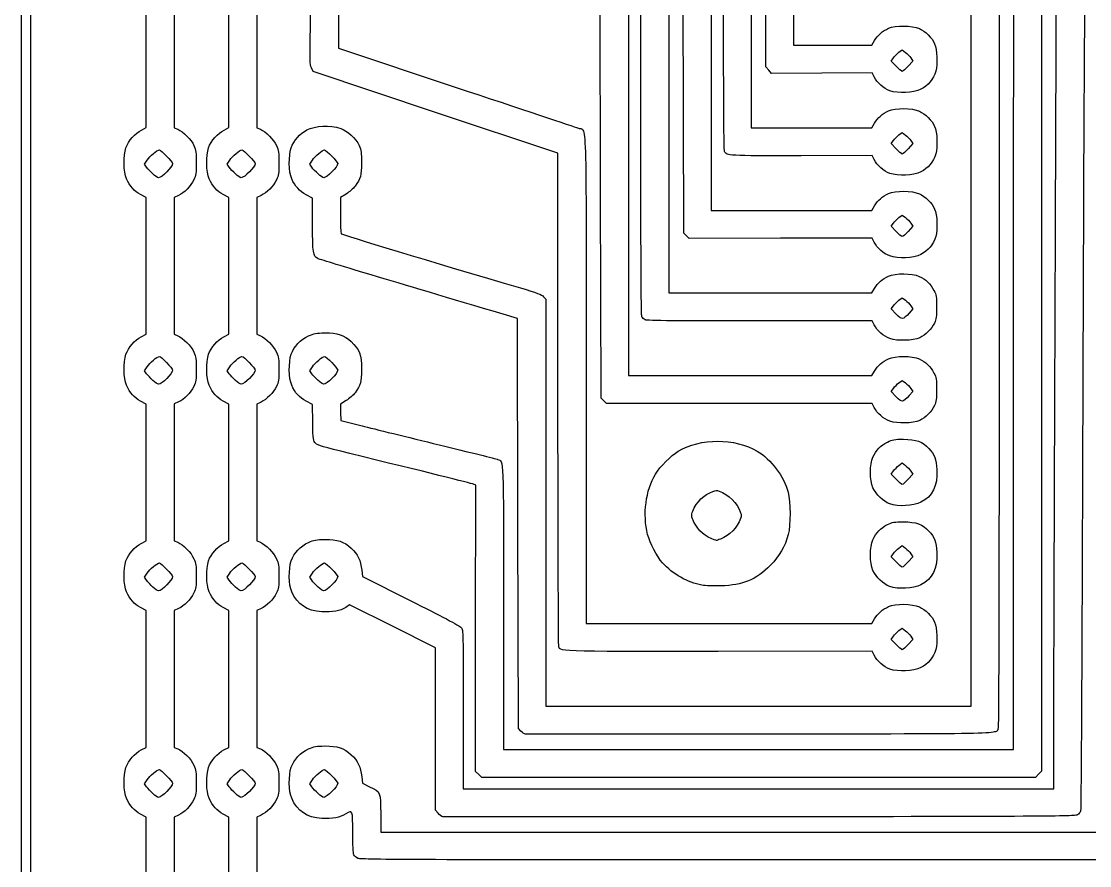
# Model space of a CAD drawing. Extents: x 0 to 100, y 0 to 150.
# Drawn here: x 0 to 32.85, y 17 to 42.96 of the extents above; entities that cross this region are included whole.
import ezdxf

# ---------------------------------------------------------------- set-up
doc = ezdxf.new("R2010")
doc.units = 0
doc.layers.add('Calque_1', color=7, linetype='CONTINUOUS')

msp = doc.modelspace()

# ---------------------------------------------------------------- linework, layer by layer
at = {"layer": 'Calque_1', "color": 7}
for p, q in [((0, 0.000007), (0, 75.041132)), ((0.28575, 75.041132), (0.28575, 0.285757)), ((23.748786, 52.913649), (23.748786, 42.227688)), ((22.89175, 41.56194), (22.890903, 52.332627)), ((22.446161, 49.728537), (22.44729, 39.687601)), ((29.209097, 35.790188), (29.207404, 49.672877)), ((19.049215, 41.512941), (19.051473, 49.083608)), ((30.06705, 48.990241), (30.06705, 35.149306)), ((31.368941, 46.450232), (31.368941, 33.176291)), ((21.209085, 45.940499), (21.209085, 37.147522)), ((20.367625, 36.450464), (20.351764, 45.327891)), ((18.669054, 44.581049), (18.669054, 38.324278)), ((31.822503, 42.603188), (31.829361, 44.582246)), ((3.841747, 41.793173), (3.841682, 43.894382)), ((4.700544, 43.894961), (4.699697, 41.791948)), ((6.38173, 41.793173), (6.381668, 43.894382)), ((7.240394, 43.89432), (7.239548, 41.791308)), ((8.886371, 42.771242), (8.905872, 43.90235)), ((17.811764, 37.69061), (17.795903, 44.010779)), ((32.709855, 43.910241), (32.690918, 42.822802)), ((9.747227, 42.637926), (9.747227, 42.137558)), ((9.747227, 42.137558), (13.342916, 40.939919)), ((19.907151, 42.099012), (19.907151, 34.607507)), ((23.748786, 42.227688), (24.952269, 42.227688)), ((24.952269, 42.227688), (26.155752, 42.227688)), ((26.155752, 42.227688), (26.23752, 42.367216)), ((26.987878, 42.007332), (27.086038, 42.082203)), ((27.086038, 42.082203), (27.185767, 42.004154)), ((3.841809, 39.691961), (3.841747, 41.793173)), ((4.699697, 41.791948), (4.69885, 39.688936)), ((6.381795, 39.691961), (6.38173, 41.793173)), ((7.239548, 41.791308), (7.238701, 39.688298)), ((26.746945, 41.739353), (26.81833, 41.835907)), ((26.90044, 41.580104), (26.746945, 41.739353)), ((27.418414, 41.739435), (27.269417, 41.580146)), ((27.351956, 41.832772), (27.418414, 41.739435)), ((8.969372, 41.417891), (8.918121, 41.529016)), ((12.731747, 40.161034), (8.969372, 41.417891)), ((22.982067, 41.460856), (22.89175, 41.56194)), ((23.072384, 41.359773), (22.982067, 41.460856)), ((26.90044, 41.580104), (26.90044, 41.580104)), ((24.615397, 41.367365), (23.072384, 41.359773)), ((26.15841, 41.374956), (24.615397, 41.367365)), ((26.221015, 41.253643), (26.15841, 41.374956)), ((26.707019, 40.825893), (26.707234, 40.825916)), ((16.494122, 38.90418), (12.731747, 40.161034)), ((26.156006, 39.687601), (26.237774, 39.827128)), ((3.69509, 39.618685), (3.841809, 39.691961)), ((4.69885, 39.688936), (4.809301, 39.642787)), ((6.235076, 39.618685), (6.381795, 39.691961)), ((7.238701, 39.688298), (7.349154, 39.642149)), ((22.44729, 39.687601), (24.301648, 39.687601)), ((24.301648, 39.687601), (26.156006, 39.687601)), ((26.987878, 39.467332), (27.086038, 39.542203)), ((27.086038, 39.542203), (27.185767, 39.464154)), ((26.746945, 39.199353), (26.81833, 39.295907)), ((26.90044, 39.040104), (26.746945, 39.199353)), ((27.418414, 39.199435), (27.269417, 39.040146)), ((27.351956, 39.292772), (27.418414, 39.199435)), ((16.500444, 31.366922), (16.494122, 38.90418)), ((26.158896, 38.833909), (23.974984, 38.82818)), ((26.221255, 38.713068), (26.158896, 38.833909)), ((26.90044, 39.040104), (26.90044, 39.040104)), ((3.786403, 38.56636), (3.869619, 38.69211)), ((3.85182, 38.474497), (3.786403, 38.56636)), ((6.326403, 38.56636), (6.409619, 38.69211)), ((6.391817, 38.474497), (6.326403, 38.56636)), ((8.866403, 38.56636), (8.949619, 38.69211)), ((8.931817, 38.474497), (8.866403, 38.56636)), ((4.045639, 38.266626), (4.045639, 38.266626)), ((6.585639, 38.266626), (6.585639, 38.266626)), ((9.125639, 38.266626), (9.125639, 38.266626)), ((18.669054, 38.324278), (18.669054, 32.067502)), ((26.707273, 38.285806), (26.707234, 38.285814)), ((3.841654, 37.544382), (3.666397, 37.635958)), ((3.841719, 35.441477), (3.841654, 37.544382)), ((4.700487, 37.544961), (4.699641, 35.441948)), ((4.833276, 37.606296), (4.700487, 37.544961)), ((6.38164, 37.544382), (6.20638, 37.635958)), ((6.381702, 35.441477), (6.38164, 37.544382)), ((7.240338, 37.54432), (7.239491, 35.441308)), ((7.373126, 37.605656), (7.240338, 37.54432)), ((8.953528, 37.524776), (8.76158, 37.627085)), ((8.953528, 36.715993), (8.953528, 37.524776)), ((9.812582, 37.544377), (9.812017, 37.004627)), ((9.988505, 37.650873), (9.812582, 37.544377)), ((17.827625, 31.370438), (17.811764, 37.69061)), ((21.209085, 37.147522), (23.682568, 37.147522)), ((23.682568, 37.147522), (26.156051, 37.147522)), ((26.156051, 37.147522), (26.237822, 37.287049)), ((26.987878, 36.927343), (27.086038, 37.002214)), ((27.086038, 37.002214), (27.185767, 36.924165)), ((26.746945, 36.659365), (26.81833, 36.755918)), ((26.90044, 36.500115), (26.746945, 36.659365)), ((26.90044, 36.500115), (26.90044, 36.500115)), ((27.418414, 36.659446), (27.269417, 36.500157)), ((27.351956, 36.752783), (27.418414, 36.659446)), ((20.450917, 36.367171), (20.367625, 36.450464)), ((20.534207, 36.283879), (20.450917, 36.367171)), ((23.346709, 36.288536), (20.534207, 36.283879)), ((26.159209, 36.293193), (23.346709, 36.288536)), ((26.221413, 36.172658), (26.159209, 36.293193)), ((26.707321, 35.745727), (26.707234, 35.745713)), ((29.21079, 21.907502), (29.209097, 35.790188)), ((3.841781, 33.338577), (3.841719, 35.441477)), ((4.699641, 35.441948), (4.698794, 33.338936)), ((6.381767, 33.338577), (6.381702, 35.441477)), ((7.239491, 35.441308), (7.238644, 33.338298)), ((16.057448, 34.494277), (16.128884, 34.41346)), ((19.907151, 34.607507), (23.031509, 34.607507)), ((23.031509, 34.607507), (26.155867, 34.607507)), ((26.155867, 34.607507), (26.237636, 34.747035)), ((16.128884, 34.41346), (16.128884, 28.160479)), ((26.745732, 34.117722), (26.817724, 34.215097)), ((26.987878, 34.387343), (27.086038, 34.462214)), ((27.086038, 34.462214), (27.185767, 34.384165)), ((27.351349, 34.21363), (27.417206, 34.121145)), ((15.255903, 33.82534), (14.811403, 33.957126)), ((26.905413, 33.958038), (26.745732, 34.117722)), ((26.905413, 33.958038), (26.905413, 33.958038)), ((27.417206, 34.121145), (27.299708, 33.991092)), ((15.271764, 27.519725), (15.255903, 33.82534)), ((26.159443, 33.75273), (22.702819, 33.748835)), ((26.221532, 33.632427), (26.159443, 33.75273)), ((30.511736, 20.573993), (30.511736, 33.831704)), ((3.687053, 33.26017), (3.841781, 33.338577)), ((4.698794, 33.338936), (4.809247, 33.292787)), ((6.227039, 33.26017), (6.381767, 33.338577)), ((7.238644, 33.338298), (7.349098, 33.292149)), ((26.707135, 33.205713), (26.707234, 33.205713)), ((31.368941, 33.176291), (31.368941, 19.902347)), ((3.786403, 32.21636), (3.869619, 32.34211)), ((3.85182, 32.124497), (3.786403, 32.21636)), ((6.326403, 32.21636), (6.409619, 32.34211)), ((6.391817, 32.124497), (6.326403, 32.21636)), ((8.866403, 32.21636), (8.949619, 32.34211)), ((8.931817, 32.124497), (8.866403, 32.21636)), ((26.156023, 32.067502), (26.237791, 32.20703)), ((4.045639, 31.916626), (4.045639, 31.916626)), ((6.585639, 31.916626), (6.585639, 31.916626)), ((9.125639, 31.916626), (9.125639, 31.916626)), ((17.367227, 31.942094), (17.367227, 24.447516)), ((18.669054, 32.067502), (22.412539, 32.067502)), ((22.412539, 32.067502), (26.156023, 32.067502)), ((26.987878, 31.847343), (27.086038, 31.922214)), ((27.086038, 31.922214), (27.185767, 31.844165)), ((26.745732, 31.577722), (26.817724, 31.675097)), ((26.905413, 31.418038), (26.745732, 31.577722)), ((27.417206, 31.581145), (27.299708, 31.451092)), ((27.351349, 31.67363), (27.417206, 31.581145)), ((3.84164, 31.194382), (3.66638, 31.285958)), ((4.833219, 31.256294), (4.700434, 31.194961)), ((6.38162, 31.194382), (6.206363, 31.285958)), ((7.373072, 31.255656), (7.240284, 31.19432)), ((8.94943, 31.176941), (8.759523, 31.278163)), ((9.987576, 31.300862), (9.81075, 31.194368)), ((17.91, 31.288066), (17.827625, 31.370438)), ((17.992378, 31.205691), (17.91, 31.288066)), ((22.075992, 31.20905), (17.992378, 31.205691)), ((26.15961, 31.212408), (22.075992, 31.20905)), ((26.221614, 31.092269), (26.15961, 31.212408)), ((26.905413, 31.418038), (26.905413, 31.418038)), ((3.841702, 29.091477), (3.84164, 31.194382)), ((4.700434, 31.194961), (4.699587, 29.091948)), ((6.381685, 29.091477), (6.38162, 31.194382)), ((7.240284, 31.19432), (7.239437, 29.091308)), ((8.959393, 30.62273), (8.94943, 31.176941)), ((9.81075, 31.194368), (9.81868, 30.940368)), ((9.81868, 30.940368), (9.826611, 30.686368)), ((9.826611, 30.686368), (10.477486, 30.522781)), ((26.70729, 30.665707), (26.707234, 30.665713)), ((26.987878, 29.307343), (27.086038, 29.382214)), ((27.086038, 29.382214), (27.185767, 29.304165)), ((3.841767, 26.988577), (3.841702, 29.091477)), ((4.699587, 29.091948), (4.69874, 26.988936)), ((6.381747, 26.988577), (6.381685, 29.091477)), ((7.239437, 29.091308), (7.238591, 26.988298)), ((26.746945, 29.039365), (26.81833, 29.135918)), ((26.90044, 28.880115), (26.746945, 29.039365)), ((27.418414, 29.039446), (27.269417, 28.880157)), ((27.351956, 29.132783), (27.418414, 29.039446)), ((13.972608, 28.702578), (13.899862, 28.730122)), ((13.968544, 24.297684), (13.972608, 28.702578)), ((26.90044, 28.880115), (26.90044, 28.880115)), ((16.128884, 28.160479), (16.128884, 21.907502)), ((26.706997, 28.125794), (26.706994, 28.125794)), ((15.287625, 21.214113), (15.271764, 27.519725)), ((3.687039, 26.91017), (3.841767, 26.988577)), ((4.69874, 26.988936), (4.809191, 26.942787)), ((6.227019, 26.91017), (6.381747, 26.988577)), ((7.238591, 26.988298), (7.349044, 26.942149)), ((21.309364, 27.018371), (21.309353, 27.01836)), ((26.987878, 26.767343), (27.086038, 26.842214)), ((27.086038, 26.842214), (27.185767, 26.764165)), ((26.746945, 26.499365), (26.81833, 26.595918)), ((26.90044, 26.340115), (26.746945, 26.499365)), ((26.90044, 26.340115), (26.90044, 26.340115)), ((27.418414, 26.499446), (27.269417, 26.340157)), ((27.351956, 26.592783), (27.418414, 26.499446)), ((3.786403, 25.86636), (3.869619, 25.99211)), ((6.326403, 25.86636), (6.409619, 25.99211)), ((8.866403, 25.86636), (8.949619, 25.99211)), ((10.466973, 26.087334), (10.485628, 25.887521)), ((3.85182, 25.774497), (3.786403, 25.86636)), ((6.391817, 25.774497), (6.326403, 25.86636)), ((8.931817, 25.774497), (8.866403, 25.86636)), ((10.485628, 25.887521), (11.976924, 25.143699)), ((20.929758, 25.623956), (20.929755, 25.623956)), ((4.045639, 25.566626), (4.045639, 25.566626)), ((6.585639, 25.566626), (6.585639, 25.566626)), ((9.125639, 25.566626), (9.125639, 25.566626)), ((26.706997, 25.585794), (26.706994, 25.585794)), ((10.095636, 25.019332), (9.977007, 24.941015)), ((11.413693, 24.360532), (10.095636, 25.019332)), ((3.841623, 24.844382), (3.666366, 24.935958)), ((3.841688, 22.741477), (3.841623, 24.844382)), ((4.700377, 24.844961), (4.699531, 22.741948)), ((4.833166, 24.906294), (4.700377, 24.844961)), ((6.381606, 24.844382), (6.206346, 24.935958)), ((6.381668, 22.741477), (6.381606, 24.844382)), ((7.240228, 24.84432), (7.239381, 22.741308)), ((7.373016, 24.905656), (7.240228, 24.84432)), ((14.827236, 24.925321), (14.827236, 20.573993)), ((12.73175, 23.701732), (11.413693, 24.360532)), ((17.367227, 24.447516), (21.761585, 24.447516)), ((21.761585, 24.447516), (26.155944, 24.447516)), ((26.155944, 24.447516), (26.237712, 24.587044)), ((13.96448, 19.892788), (13.968544, 24.297684)), ((26.746945, 23.959365), (26.81833, 24.055918)), ((26.987878, 24.227343), (27.086038, 24.302214)), ((27.086038, 24.302214), (27.185767, 24.224165)), ((27.351956, 24.052783), (27.418414, 23.959446)), ((12.73175, 21.203676), (12.73175, 23.701732)), ((26.90044, 23.800115), (26.746945, 23.959365)), ((26.90044, 23.800115), (26.90044, 23.800115)), ((27.418414, 23.959446), (27.269417, 23.800157)), ((26.159742, 23.592146), (21.427578, 23.589239)), ((26.221679, 23.472133), (26.159742, 23.592146)), ((26.707211, 23.045721), (26.707234, 23.045713)), ((3.84175, 20.638577), (3.841688, 22.741477)), ((4.699531, 22.741948), (4.698684, 20.638936)), ((6.381733, 20.638577), (6.381668, 22.741477)), ((7.239381, 22.741308), (7.238534, 20.638298)), ((13.589, 21.807968), (13.589, 19.367502)), ((16.128884, 21.907502), (22.669839, 21.907502)), ((22.669839, 21.907502), (29.21079, 21.907502)), ((12.73175, 18.705626), (12.73175, 21.203676)), ((15.363007, 21.133874), (15.287625, 21.214113)), ((15.505684, 21.044105), (15.505882, 21.044006)), ((31.75, 19.367502), (31.749718, 21.296313)), ((3.687022, 20.56017), (3.84175, 20.638577)), ((4.698684, 20.638936), (4.809137, 20.592787)), ((6.227005, 20.56017), (6.381733, 20.638577)), ((7.238534, 20.638298), (7.348988, 20.592149)), ((14.827236, 20.573993), (22.669486, 20.573993)), ((22.669486, 20.573993), (30.511736, 20.573993)), ((10.467117, 19.735805), (10.485913, 19.53445)), ((14.062989, 19.804771), (13.96448, 19.892788)), ((14.06293, 19.804752), (14.062989, 19.804771)), ((14.16144, 19.716732), (14.06293, 19.804752)), ((22.672384, 19.716732), (14.16144, 19.716732)), ((31.183323, 19.716732), (22.672384, 19.716732)), ((31.276132, 19.809541), (31.183323, 19.716732)), ((31.368941, 19.902347), (31.276132, 19.809541)), ((3.786403, 19.51636), (3.869619, 19.64211)), ((3.85182, 19.424497), (3.786403, 19.51636)), ((6.326403, 19.51636), (6.409619, 19.64211)), ((6.391817, 19.424497), (6.326403, 19.51636)), ((8.866403, 19.51636), (8.949619, 19.64211)), ((8.931817, 19.424497), (8.866403, 19.51636)), ((10.485913, 19.53445), (10.707844, 19.427169)), ((4.045639, 19.216626), (4.045639, 19.216626)), ((6.585639, 19.216626), (6.585639, 19.216626)), ((9.125639, 19.216626), (9.125639, 19.216626)), ((13.589, 19.367502), (22.6695, 19.367502)), ((22.6695, 19.367502), (31.75, 19.367502)), ((3.841609, 18.494382), (3.666349, 18.585958)), ((3.841671, 16.391477), (3.841609, 18.494382)), ((4.700324, 18.494961), (4.699477, 16.391948)), ((4.833109, 18.556294), (4.700324, 18.494961)), ((6.381589, 18.494382), (6.206332, 18.585958)), ((6.381651, 16.391477), (6.381589, 18.494382)), ((7.240174, 18.49432), (7.239327, 16.391308)), ((7.372962, 18.555656), (7.240174, 18.49432)), ((11.048997, 18.601223), (11.048997, 18.034007)), ((12.812209, 18.610003), (12.73175, 18.705626)), ((12.963009, 18.5045), (12.96302, 18.504382)), ((11.048997, 18.034007), (22.050372, 18.034007)), ((22.050372, 18.034007), (33.051747, 18.034007)), ((10.343357, 17.226383), (10.34336, 17.226248)), ((33.72338, 17.176752), (22.076627, 17.178163))]:
    msp.add_line(p, q, dxfattribs=at)
for points in [[(19.869949, 49.672168), (19.898058, 49.610497), (19.907151, 47.757615), (19.907151, 42.099012)], [(21.621321, 38.958146), (21.59784, 39.002032), (21.588208, 42.075158), (21.58941, 49.143896)], [(30.511736, 33.831704), (30.511736, 42.86393), (30.52215, 47.108888), (30.544426, 47.150502)], [(9.767689, 43.516343), (9.756428, 43.308416), (9.747227, 42.913127), (9.747227, 42.637926)], [(8.918121, 41.529016), (8.87277, 41.627351), (8.869116, 41.770302), (8.886371, 42.771242)], [(26.23752, 42.367216), (26.336303, 42.535776), (26.478154, 42.66027), (26.669786, 42.746588)], [(26.669786, 42.746588), (26.883315, 42.842769), (27.384324, 42.838022), (27.613618, 42.737641)], [(27.613618, 42.737641), (27.80039, 42.655878), (28.006461, 42.451019), (28.084515, 42.269513)], [(32.690918, 42.822802), (32.680504, 42.224711), (32.655609, 36.563291), (32.635596, 30.241866)], [(31.782554, 31.924627), (31.800758, 36.709352), (31.818732, 41.514704), (31.822503, 42.603188)], [(28.084515, 42.269513), (28.163043, 42.086902), (28.18134, 41.643584), (28.119172, 41.429741)], [(26.81833, 41.835907), (26.857593, 41.88901), (26.933889, 41.966153), (26.987878, 42.007332)], [(27.185767, 42.004154), (27.240617, 41.961225), (27.315403, 41.884105), (27.351956, 41.832772)], [(19.080948, 33.878736), (19.057044, 33.923426), (19.047618, 36.187791), (19.049215, 41.512941)], [(27.087178, 41.420857), (27.06889, 41.420857), (26.984864, 41.492519), (26.90044, 41.580104)], [(27.269417, 41.580146), (27.187469, 41.492539), (27.10546, 41.420857), (27.087178, 41.420857)], [(28.119172, 41.429741), (28.046542, 41.179901), (27.884126, 40.981722), (27.663555, 40.873809)], [(26.707234, 40.825916), (26.516841, 40.893672), (26.315272, 41.070989), (26.221015, 41.253643)], [(13.342916, 40.939919), (15.320543, 40.281221), (17.013815, 39.714573), (17.105743, 39.680697)], [(27.663555, 40.873809), (27.421084, 40.755177), (26.969328, 40.732548), (26.707019, 40.825893)], [(17.105743, 39.680697), (17.3946, 39.574266), (17.367227, 40.384337), (17.367227, 31.942094)], [(26.237774, 39.827128), (26.336557, 39.995688), (26.478405, 40.120182), (26.67004, 40.2065)], [(26.67004, 40.2065), (26.883566, 40.302681), (27.384578, 40.297934), (27.613872, 40.197554)], [(27.613872, 40.197554), (27.800641, 40.115791), (28.006715, 39.910932), (28.084766, 39.729426)], [(8.775531, 39.618916), (9.053743, 39.757863), (9.47269, 39.777082), (9.819084, 39.66679)], [(3.217322, 39.075373), (3.288448, 39.28052), (3.500247, 39.521377), (3.69509, 39.618685)], [(4.809301, 39.642787), (4.978979, 39.571892), (5.222816, 39.324733), (5.306071, 39.139248)], [(5.757305, 39.075373), (5.828431, 39.28052), (6.040233, 39.521377), (6.235076, 39.618685)], [(7.349154, 39.642149), (7.518829, 39.571254), (7.762669, 39.324093), (7.845922, 39.138608)], [(8.297294, 39.075367), (8.368479, 39.28069), (8.580261, 39.521391), (8.775531, 39.618916)], [(9.819084, 39.66679), (10.02402, 39.601537), (10.289156, 39.355154), (10.385484, 39.140451)], [(26.81833, 39.295907), (26.857593, 39.34901), (26.933889, 39.426153), (26.987878, 39.467332)], [(27.185767, 39.464154), (27.240617, 39.421225), (27.315403, 39.344105), (27.351956, 39.292772)], [(28.084766, 39.729426), (28.163294, 39.546814), (28.181591, 39.103497), (28.119426, 38.889654)], [(5.306071, 39.139248), (5.37011, 38.996579), (5.380355, 38.923269), (5.380234, 38.608586)], [(7.845922, 39.138608), (7.909961, 38.995942), (7.920205, 38.922629), (7.920087, 38.607945)], [(10.385484, 39.140451), (10.450689, 38.99512), (10.460397, 38.925135), (10.459347, 38.608002)], [(3.232308, 38.121295), (3.140179, 38.327789), (3.132288, 38.830128), (3.217322, 39.075373)], [(3.869619, 38.69211), (3.948803, 38.811763), (4.181726, 39.007868), (4.244665, 39.007868)], [(4.244665, 39.007868), (4.292239, 39.007868), (4.650111, 38.636292), (4.650111, 38.586894)], [(5.772291, 38.121295), (5.680165, 38.327789), (5.672272, 38.830128), (5.757305, 39.075373)], [(6.409619, 38.69211), (6.488803, 38.811763), (6.721726, 39.007868), (6.784665, 39.007868)], [(6.784665, 39.007868), (6.832239, 39.007868), (7.190111, 38.636292), (7.190111, 38.586894)], [(8.31228, 38.12129), (8.220151, 38.327783), (8.21226, 38.830122), (8.297294, 39.075367)], [(8.949619, 38.69211), (9.028803, 38.811763), (9.261726, 39.007868), (9.324665, 39.007868)], [(9.324665, 39.007868), (9.372239, 39.007868), (9.730111, 38.636292), (9.730111, 38.586894)], [(23.974984, 38.82818), (21.695577, 38.822197), (21.69403, 38.822282), (21.621321, 38.958146)], [(27.087178, 38.880857), (27.06889, 38.880857), (26.984864, 38.952519), (26.90044, 39.040104)], [(27.269417, 39.040146), (27.187469, 38.952539), (27.10546, 38.880857), (27.087178, 38.880857)], [(28.119426, 38.889654), (28.046796, 38.639814), (27.884377, 38.441635), (27.663809, 38.333721)], [(4.045639, 38.266626), (3.975015, 38.330428), (3.887795, 38.423968), (3.85182, 38.474497)], [(4.650111, 38.586894), (4.650111, 38.485207), (4.31754, 38.150618), (4.216465, 38.150618)], [(5.380234, 38.608586), (5.380107, 38.285377), (5.371146, 38.225235), (5.302168, 38.084711)], [(6.585639, 38.266626), (6.515015, 38.330428), (6.427795, 38.423968), (6.391817, 38.474497)], [(7.190111, 38.586894), (7.190111, 38.485207), (6.85754, 38.150618), (6.756465, 38.150618)], [(7.920087, 38.607945), (7.91996, 38.284736), (7.910999, 38.224597), (7.842019, 38.08407)], [(9.125639, 38.266626), (9.055015, 38.330428), (8.967795, 38.423968), (8.931817, 38.474497)], [(9.730111, 38.586894), (9.730111, 38.485207), (9.39754, 38.150618), (9.296465, 38.150618)], [(10.459347, 38.608002), (10.457936, 38.212735), (10.434992, 38.129573), (10.260113, 37.888998)], [(26.707234, 38.285814), (26.517013, 38.353505), (26.315292, 38.530856), (26.221255, 38.713068)], [(3.666397, 37.635958), (3.471915, 37.737578), (3.335412, 37.890198), (3.232308, 38.121295)], [(4.216465, 38.150618), (4.193125, 38.150618), (4.116262, 38.202821), (4.045639, 38.266626)], [(6.20638, 37.635958), (6.011898, 37.737578), (5.875398, 37.890198), (5.772291, 38.121295)], [(6.756465, 38.150618), (6.733125, 38.150618), (6.656262, 38.202821), (6.585639, 38.266626)], [(8.76158, 37.627085), (8.550794, 37.739432), (8.416976, 37.886625), (8.31228, 38.12129)], [(9.296465, 38.150618), (9.273125, 38.150618), (9.196262, 38.202821), (9.125639, 38.266626)], [(27.663809, 38.333721), (27.421335, 38.215089), (26.969582, 38.192461), (26.707273, 38.285806)], [(5.302168, 38.084711), (5.205775, 37.888346), (5.008795, 37.687365), (4.833276, 37.606296)], [(7.842019, 38.08407), (7.745626, 37.887706), (7.548646, 37.686727), (7.373126, 37.605656)], [(10.260113, 37.888998), (10.207484, 37.8166), (10.085262, 37.709446), (9.988505, 37.650873)], [(26.237822, 37.287049), (26.336602, 37.455609), (26.478453, 37.580103), (26.670085, 37.666421)], [(26.670085, 37.666421), (26.883614, 37.762602), (27.384623, 37.757855), (27.613918, 37.657475)], [(27.613918, 37.657475), (27.800689, 37.575712), (28.006762, 37.370852), (28.084814, 37.189347)], [(28.084814, 37.189347), (28.163342, 37.006735), (28.181639, 36.563418), (28.119474, 36.349575)], [(9.812017, 37.004627), (9.811797, 36.707763), (9.822093, 36.449338), (9.834934, 36.430344)], [(26.81833, 36.755918), (26.857593, 36.809021), (26.933889, 36.886164), (26.987878, 36.927343)], [(27.185767, 36.924165), (27.240617, 36.881236), (27.315403, 36.804116), (27.351956, 36.752783)], [(9.115306, 35.665821), (8.97014, 35.736278), (8.953528, 35.844123), (8.953528, 36.715993)], [(27.087178, 36.340868), (27.06889, 36.340868), (26.984864, 36.41253), (26.90044, 36.500115)], [(27.269417, 36.500157), (27.187469, 36.41255), (27.10546, 36.340868), (27.087178, 36.340868)], [(9.834934, 36.430344), (9.854238, 36.401744), (12.640434, 35.558983), (15.351009, 34.761841)], [(26.707234, 35.745713), (26.517129, 35.813367), (26.315303, 35.990732), (26.221413, 36.172658)], [(28.119474, 36.349575), (28.046841, 36.099735), (27.884425, 35.901556), (27.663857, 35.793642)], [(14.811403, 33.957126), (11.542982, 34.926176), (9.176803, 35.635976), (9.115306, 35.665821)], [(27.663857, 35.793642), (27.421383, 35.67501), (26.969627, 35.652382), (26.707321, 35.745727)], [(26.669901, 35.126407), (26.882073, 35.221976), (27.385984, 35.2184), (27.606526, 35.119746)], [(26.237636, 34.747035), (26.336419, 34.915595), (26.47827, 35.040086), (26.669901, 35.126407)], [(27.606526, 35.119746), (27.806619, 35.030251), (27.953936, 34.889953), (28.061059, 34.686871)], [(30.06705, 35.149306), (30.06705, 26.429958), (30.055817, 21.278852), (30.036716, 21.228591)], [(15.351009, 34.761841), (15.852981, 34.614219), (16.000976, 34.558164), (16.057448, 34.494277)], [(28.061059, 34.686871), (28.136658, 34.54355), (28.144868, 34.49417), (28.145537, 34.178871)], [(26.817724, 34.215097), (26.857319, 34.268652), (26.933889, 34.346164), (26.987878, 34.387343)], [(27.185767, 34.384165), (27.240617, 34.341236), (27.315129, 34.264497), (27.351349, 34.21363)], [(28.145537, 34.178871), (28.146101, 33.888783), (28.134869, 33.804938), (28.078879, 33.683907)], [(19.180576, 33.780074), (19.144485, 33.799378), (19.099651, 33.843789), (19.080948, 33.878736)], [(27.299708, 33.991092), (27.106276, 33.776984), (27.087999, 33.775451), (26.905413, 33.958038)], [(22.702819, 33.748835), (20.231207, 33.746013), (19.227498, 33.754959), (19.180576, 33.780074)], [(26.707234, 33.205713), (26.517213, 33.273333), (26.315312, 33.450715), (26.221532, 33.632427)], [(28.078879, 33.683907), (27.992352, 33.49683), (27.810099, 33.315294), (27.62524, 33.232044)], [(3.216769, 32.723795), (3.289108, 32.932355), (3.488165, 33.159386), (3.687053, 33.26017)], [(4.809247, 33.292787), (4.978922, 33.221892), (5.222762, 32.974731), (5.306018, 32.789248)], [(5.756752, 32.723795), (5.829091, 32.932355), (6.028151, 33.159386), (6.227039, 33.26017)], [(7.349098, 33.292149), (7.518775, 33.221254), (7.762613, 32.974093), (7.845868, 32.788608)], [(8.297271, 32.725359), (8.378393, 32.959341), (8.587201, 33.179917), (8.831255, 33.289442)], [(8.831255, 33.289442), (9.002361, 33.366229), (9.071486, 33.378766), (9.33292, 33.380408)], [(9.33292, 33.380408), (9.725793, 33.382948), (9.913067, 33.320904), (10.140315, 33.113209)], [(27.62524, 33.232044), (27.414499, 33.137144), (26.938201, 33.123479), (26.707135, 33.205713)], [(10.140315, 33.113209), (10.399076, 32.876718), (10.460826, 32.711172), (10.459325, 32.257993)], [(3.232291, 31.771295), (3.14047, 31.9771), (3.132277, 32.480173), (3.216769, 32.723795)], [(3.869619, 32.34211), (3.948803, 32.461763), (4.181726, 32.657868), (4.244665, 32.657868)], [(4.244665, 32.657868), (4.292239, 32.657868), (4.650111, 32.286292), (4.650111, 32.236894)], [(5.306018, 32.789248), (5.370054, 32.646579), (5.380299, 32.573269), (5.38018, 32.258586)], [(5.772274, 31.771295), (5.680453, 31.9771), (5.672257, 32.480173), (5.756752, 32.723795)], [(6.409619, 32.34211), (6.488803, 32.461763), (6.721726, 32.657868), (6.784665, 32.657868)], [(6.784665, 32.657868), (6.832239, 32.657868), (7.190111, 32.286292), (7.190111, 32.236894)], [(7.845868, 32.788608), (7.909904, 32.645939), (7.920152, 32.572629), (7.92003, 32.257945)], [(8.312257, 31.771281), (8.220129, 31.977772), (8.212238, 32.480114), (8.297271, 32.725359)], [(8.949619, 32.34211), (9.028803, 32.461763), (9.261726, 32.657868), (9.324665, 32.657868)], [(9.324665, 32.657868), (9.372239, 32.657868), (9.730111, 32.286292), (9.730111, 32.236894)], [(26.237791, 32.20703), (26.336574, 32.37559), (26.478422, 32.500081), (26.670056, 32.586401)], [(26.670056, 32.586401), (26.882228, 32.68197), (27.386139, 32.678394), (27.606681, 32.579741)], [(27.606681, 32.579741), (27.806774, 32.490245), (27.954091, 32.349947), (28.061214, 32.146866)], [(4.650111, 32.236894), (4.650111, 32.135207), (4.31754, 31.800618), (4.216465, 31.800618)], [(5.38018, 32.258586), (5.380053, 31.935377), (5.371092, 31.875235), (5.302112, 31.734711)], [(7.190111, 32.236894), (7.190111, 32.135207), (6.85754, 31.800618), (6.756465, 31.800618)], [(7.92003, 32.257945), (7.919903, 31.934736), (7.910943, 31.874597), (7.841962, 31.73407)], [(9.730111, 32.236894), (9.730111, 32.135207), (9.39754, 31.800618), (9.296465, 31.800618)], [(10.459325, 32.257993), (10.457914, 31.862727), (10.434969, 31.779565), (10.26009, 31.538987)], [(4.045639, 31.916626), (3.975015, 31.980428), (3.887795, 32.073968), (3.85182, 32.124497)], [(4.216465, 31.800618), (4.193125, 31.800618), (4.116262, 31.852821), (4.045639, 31.916626)], [(6.585639, 31.916626), (6.515015, 31.980428), (6.427795, 32.073968), (6.391817, 32.124497)], [(6.756465, 31.800618), (6.733125, 31.800618), (6.656262, 31.852821), (6.585639, 31.916626)], [(9.125639, 31.916626), (9.055015, 31.980428), (8.967795, 32.073968), (8.931817, 32.124497)], [(9.296465, 31.800618), (9.273125, 31.800618), (9.196262, 31.852821), (9.125639, 31.916626)], [(28.061214, 32.146866), (28.13681, 32.003545), (28.145023, 31.954164), (28.145692, 31.638866)], [(31.749718, 21.296313), (31.749718, 22.357161), (31.764365, 27.139902), (31.782554, 31.924627)], [(3.66638, 31.285958), (3.471898, 31.387578), (3.335395, 31.540195), (3.232291, 31.771295)], [(5.302112, 31.734711), (5.205722, 31.538346), (5.008739, 31.337365), (4.833219, 31.256294)], [(6.206363, 31.285958), (6.011881, 31.387578), (5.875378, 31.540195), (5.772274, 31.771295)], [(7.841962, 31.73407), (7.745572, 31.537706), (7.548592, 31.336727), (7.373072, 31.255656)], [(8.759523, 31.278163), (8.550659, 31.389483), (8.416705, 31.53717), (8.312257, 31.771281)], [(10.26009, 31.538987), (10.207461, 31.466591), (10.08483, 31.359434), (9.987576, 31.300862)], [(26.817724, 31.675097), (26.857319, 31.728652), (26.933889, 31.806164), (26.987878, 31.847343)], [(27.185767, 31.844165), (27.240617, 31.801236), (27.315129, 31.724497), (27.351349, 31.67363)], [(28.145692, 31.638866), (28.146256, 31.348778), (28.135024, 31.264932), (28.079034, 31.143901)], [(16.524772, 23.757991), (16.514866, 23.797406), (16.503944, 27.221425), (16.500444, 31.366922)], [(27.299708, 31.451092), (27.106276, 31.236984), (27.087999, 31.235451), (26.905413, 31.418038)], [(26.707234, 30.665713), (26.517273, 30.733313), (26.31532, 30.910701), (26.221614, 31.092269)], [(28.079034, 31.143901), (27.992505, 30.956825), (27.810254, 30.775288), (27.625393, 30.692038)], [(9.049252, 29.988721), (8.970893, 30.066998), (8.969177, 30.079102), (8.959393, 30.62273)], [(27.625393, 30.692038), (27.414655, 30.597138), (26.938357, 30.583473), (26.70729, 30.665707)], [(10.477486, 30.522781), (10.835465, 30.432811), (11.899886, 30.171482), (12.842861, 29.94205)], [(32.635596, 30.241866), (32.615587, 23.920441), (32.58737, 18.716963), (32.572892, 18.678589)], [(10.097002, 29.672753), (9.285137, 29.870853), (9.116258, 29.921783), (9.049252, 29.988721)], [(12.842861, 29.94205), (13.785833, 29.71262), (14.597324, 29.509186), (14.646171, 29.489978)], [(20.202452, 29.744062), (20.882833, 30.152407), (21.938082, 30.152407), (22.631719, 29.744062)], [(26.182755, 29.560863), (26.277466, 29.770326), (26.427159, 29.925506), (26.630452, 30.024966)], [(26.630452, 30.024966), (26.789713, 30.102888), (26.843025, 30.112117), (27.128343, 30.111171)], [(27.128343, 30.111171), (27.515106, 30.10976), (27.71232, 30.038008), (27.906201, 29.827671)], [(13.899862, 28.730122), (13.832146, 28.755776), (12.39089, 29.113022), (10.097002, 29.672753)], [(14.646171, 29.489978), (14.837718, 29.414644), (14.827236, 29.678925), (14.827236, 24.925321)], [(19.50019, 29.0418), (19.635399, 29.267081), (19.977168, 29.60885), (20.202452, 29.744062)], [(22.631719, 29.744062), (23.055645, 29.494493), (23.43991, 28.981179), (23.578171, 28.479752)], [(27.906201, 29.827671), (28.078865, 29.640357), (28.133937, 29.495402), (28.153603, 29.176499)], [(26.188427, 28.619489), (26.088021, 28.843649), (26.085001, 29.344678), (26.182755, 29.560863)], [(26.81833, 29.135918), (26.857593, 29.189021), (26.933889, 29.266164), (26.987878, 29.307343)], [(27.185767, 29.304165), (27.240617, 29.261236), (27.315403, 29.184116), (27.351956, 29.132783)], [(19.258308, 27.186392), (19.103332, 27.79871), (19.200233, 28.542013), (19.50019, 29.0418)], [(28.153603, 29.176499), (28.183792, 28.686957), (28.017628, 28.346749), (27.663772, 28.173628)], [(26.706994, 28.125794), (26.496622, 28.200654), (26.286373, 28.400817), (26.188427, 28.619489)], [(27.087178, 28.720868), (27.06889, 28.720868), (26.984864, 28.79253), (26.90044, 28.880115)], [(27.269417, 28.880157), (27.187469, 28.79255), (27.10546, 28.720868), (27.087178, 28.720868)], [(20.644685, 27.902057), (20.757617, 28.179984), (21.000441, 28.415769), (21.267293, 28.506619)], [(21.267293, 28.506619), (21.372649, 28.542487), (21.375079, 28.542617), (21.455865, 28.516666)], [(21.455865, 28.516666), (21.746371, 28.423401), (22.014733, 28.154477), (22.118619, 27.852516)], [(23.578171, 28.479752), (23.656739, 28.194806), (23.658452, 27.469097), (23.581247, 27.178002)], [(27.663772, 28.173628), (27.421194, 28.054942), (26.969556, 28.032365), (26.706997, 28.125794)], [(20.682368, 27.564325), (20.601415, 27.726583), (20.595373, 27.780699), (20.644685, 27.902057)], [(22.112354, 27.672263), (22.013759, 27.390112), (21.781296, 27.1516), (21.498656, 27.0426)], [(22.118619, 27.852516), (22.146672, 27.770999), (22.146644, 27.770446), (22.112354, 27.672263)], [(21.309353, 27.01836), (21.042658, 27.101816), (20.813607, 27.301268), (20.682368, 27.564325)], [(26.182755, 27.020863), (26.277466, 27.230326), (26.427159, 27.385506), (26.630452, 27.484966)], [(26.630452, 27.484966), (26.789713, 27.562888), (26.843025, 27.572117), (27.128343, 27.571171)], [(27.128343, 27.571171), (27.515106, 27.56976), (27.71232, 27.498008), (27.906201, 27.287671)], [(27.906201, 27.287671), (28.078865, 27.100357), (28.133937, 26.955402), (28.153603, 26.636499)], [(4.809191, 26.942787), (4.978868, 26.871892), (5.222706, 26.624731), (5.305961, 26.439248)], [(7.349044, 26.942149), (7.518719, 26.871254), (7.762559, 26.624093), (7.845812, 26.438608)], [(8.297266, 26.375367), (8.378388, 26.609349), (8.587195, 26.829926), (8.83125, 26.939451)], [(8.83125, 26.939451), (9.002355, 27.016238), (9.07148, 27.028774), (9.332914, 27.030417)], [(9.332914, 27.030417), (9.725787, 27.032957), (9.913058, 26.970913), (10.140309, 26.763217)], [(19.7178, 26.312243), (19.534652, 26.517015), (19.328435, 26.909326), (19.258308, 27.186392)], [(21.375805, 26.997882), (21.373547, 26.998164), (21.343561, 27.007647), (21.309364, 27.018371)], [(21.498656, 27.0426), (21.433434, 27.017454), (21.378153, 26.997323), (21.375805, 26.997882)], [(23.581247, 27.178002), (23.484363, 26.812716), (23.315069, 26.521519), (23.034919, 26.238261)], [(26.188427, 26.079489), (26.088021, 26.303649), (26.085001, 26.804678), (26.182755, 27.020863)], [(3.216752, 26.373795), (3.289091, 26.582355), (3.488148, 26.809386), (3.687039, 26.91017)], [(5.756735, 26.373795), (5.829071, 26.582355), (6.028131, 26.809386), (6.227019, 26.91017)], [(10.140309, 26.763217), (10.340871, 26.579916), (10.440159, 26.374478), (10.466973, 26.087334)], [(26.81833, 26.595918), (26.857593, 26.649021), (26.933889, 26.726164), (26.987878, 26.767343)], [(27.185767, 26.764165), (27.240617, 26.721236), (27.315403, 26.644116), (27.351956, 26.592783)], [(28.153603, 26.636499), (28.183792, 26.146957), (28.017628, 25.806749), (27.663772, 25.633628)], [(3.232274, 25.421295), (3.140453, 25.6271), (3.13226, 26.130173), (3.216752, 26.373795)], [(3.869619, 25.99211), (3.948803, 26.111763), (4.181726, 26.307866), (4.244665, 26.307866)], [(4.244665, 26.307866), (4.292239, 26.307866), (4.650111, 25.936289), (4.650111, 25.886894)], [(5.305961, 26.439248), (5.37, 26.296579), (5.380245, 26.223269), (5.380124, 25.908586)], [(5.772257, 25.421295), (5.680436, 25.6271), (5.672243, 26.130173), (5.756735, 26.373795)], [(6.409619, 25.99211), (6.488803, 26.111763), (6.721726, 26.307866), (6.784665, 26.307866)], [(6.784665, 26.307866), (6.832239, 26.307866), (7.190111, 25.936289), (7.190111, 25.886894)], [(7.845812, 26.438608), (7.909851, 26.295939), (7.920095, 26.222629), (7.919977, 25.907945)], [(8.312252, 25.42129), (8.220123, 25.627781), (8.212232, 26.130122), (8.297266, 26.375367)], [(8.949619, 25.99211), (9.028803, 26.111763), (9.261726, 26.307866), (9.324665, 26.307866)], [(9.324665, 26.307866), (9.372239, 26.307866), (9.730111, 25.936289), (9.730111, 25.886894)], [(20.929755, 25.623956), (20.493609, 25.701616), (20.02687, 25.966684), (19.7178, 26.312243)], [(27.087178, 26.180866), (27.06889, 26.180866), (26.984864, 26.25253), (26.90044, 26.340115)], [(27.269417, 26.340157), (27.187469, 26.25255), (27.10546, 26.180866), (27.087178, 26.180866)], [(23.034919, 26.238261), (22.590241, 25.78865), (22.188469, 25.621591), (21.510625, 25.604455)], [(26.706994, 25.585794), (26.496622, 25.660654), (26.286373, 25.860817), (26.188427, 26.079489)], [(4.045639, 25.566626), (3.975015, 25.630428), (3.887795, 25.723968), (3.85182, 25.774497)], [(4.650111, 25.886894), (4.650111, 25.785207), (4.31754, 25.450616), (4.216465, 25.450616)], [(5.380124, 25.908586), (5.379997, 25.585377), (5.371036, 25.525235), (5.302058, 25.384711)], [(6.585639, 25.566626), (6.515015, 25.630428), (6.427795, 25.723968), (6.391817, 25.774497)], [(7.190111, 25.886894), (7.190111, 25.785207), (6.85754, 25.450616), (6.756465, 25.450616)], [(7.919977, 25.907945), (7.91985, 25.584736), (7.910889, 25.524597), (7.841909, 25.38407)], [(9.125639, 25.566626), (9.055015, 25.630428), (8.967795, 25.723968), (8.931817, 25.774497)], [(9.730111, 25.886894), (9.730111, 25.785207), (9.39754, 25.450616), (9.296465, 25.450616)], [(21.510625, 25.604455), (21.283614, 25.598726), (21.022223, 25.607503), (20.929758, 25.623956)], [(27.663772, 25.633628), (27.421194, 25.514942), (26.969556, 25.492365), (26.706997, 25.585794)], [(3.666366, 24.935958), (3.471884, 25.037578), (3.335381, 25.190195), (3.232274, 25.421295)], [(4.216465, 25.450616), (4.193125, 25.450616), (4.116262, 25.502821), (4.045639, 25.566626)], [(5.302058, 25.384711), (5.205665, 25.188346), (5.008685, 24.987365), (4.833166, 24.906294)], [(6.206346, 24.935958), (6.011864, 25.037578), (5.875361, 25.190195), (5.772257, 25.421295)], [(6.756465, 25.450616), (6.733125, 25.450616), (6.656262, 25.502821), (6.585639, 25.566626)], [(7.841909, 25.38407), (7.745516, 25.187706), (7.548536, 24.986727), (7.373016, 24.905656)], [(9.237181, 24.804355), (8.785406, 24.830122), (8.487289, 25.028959), (8.312252, 25.42129)], [(9.296465, 25.450616), (9.273125, 25.450616), (9.196262, 25.502821), (9.125639, 25.566626)], [(11.976924, 25.143699), (12.864575, 24.700957), (13.492661, 24.369227), (13.528607, 24.324157)], [(26.237712, 24.587044), (26.336495, 24.755604), (26.478343, 24.880095), (26.669977, 24.966415)], [(26.669977, 24.966415), (26.883504, 25.062594), (27.384516, 25.05785), (27.61381, 24.957469)], [(9.977007, 24.941015), (9.811997, 24.832089), (9.561689, 24.785852), (9.237181, 24.804355)], [(27.61381, 24.957469), (27.800579, 24.875706), (28.006652, 24.670844), (28.084704, 24.489341)], [(13.528607, 24.324157), (13.586782, 24.251216), (13.589, 24.158856), (13.589, 21.807968)], [(28.084704, 24.489341), (28.163232, 24.306729), (28.181529, 23.863412), (28.119364, 23.649569)], [(26.81833, 24.055918), (26.857593, 24.109021), (26.933889, 24.186164), (26.987878, 24.227343)], [(27.185767, 24.224165), (27.240617, 24.181236), (27.315403, 24.104116), (27.351956, 24.052783)], [(21.427578, 23.589239), (16.266995, 23.58605), (16.570551, 23.575579), (16.524772, 23.757991)], [(27.087178, 23.640866), (27.06889, 23.640866), (26.984864, 23.71253), (26.90044, 23.800115)], [(27.269417, 23.800157), (27.187469, 23.71255), (27.10546, 23.640866), (27.087178, 23.640866)], [(26.707234, 23.045713), (26.517321, 23.113296), (26.315323, 23.290693), (26.221679, 23.472133)], [(28.119364, 23.649569), (28.046734, 23.399726), (27.884315, 23.20155), (27.663747, 23.093637)], [(27.663747, 23.093637), (27.421273, 22.975005), (26.96952, 22.952376), (26.707211, 23.045721)], [(15.505882, 21.044006), (15.468761, 21.049312), (15.404468, 21.08974), (15.363007, 21.133874)], [(22.71559, 21.042976), (18.787262, 21.038235), (15.542805, 21.038686), (15.505684, 21.044105)], [(30.036716, 21.228591), (29.964338, 21.038218), (30.523338, 21.052391), (22.71559, 21.042976)], [(3.216738, 20.023795), (3.289074, 20.232355), (3.488134, 20.459386), (3.687022, 20.56017)], [(4.809137, 20.592787), (4.978812, 20.521892), (5.222652, 20.274731), (5.305908, 20.089248)], [(5.756718, 20.023795), (5.829057, 20.232355), (6.028114, 20.459386), (6.227005, 20.56017)], [(7.348988, 20.592149), (7.518665, 20.521254), (7.762502, 20.274093), (7.845758, 20.088608)], [(8.297266, 20.025373), (8.378388, 20.259355), (8.587195, 20.479932), (8.83125, 20.589456)], [(8.83125, 20.589456), (9.002355, 20.666243), (9.07148, 20.67878), (9.332914, 20.680422)], [(9.332914, 20.680422), (9.725787, 20.682962), (9.913058, 20.620918), (10.140309, 20.413223)], [(10.140309, 20.413223), (10.341173, 20.229643), (10.440165, 20.024456), (10.467117, 19.735805)], [(5.305908, 20.089248), (5.369944, 19.946579), (5.380188, 19.873269), (5.38007, 19.558586)], [(7.845758, 20.088608), (7.909794, 19.945939), (7.920042, 19.872629), (7.91992, 19.557945)], [(3.23226, 19.071295), (3.140439, 19.2771), (3.132246, 19.780173), (3.216738, 20.023795)], [(3.869619, 19.64211), (3.948803, 19.761763), (4.181726, 19.957866), (4.244665, 19.957866)], [(4.244665, 19.957866), (4.292239, 19.957866), (4.650111, 19.586289), (4.650111, 19.536894)], [(5.77224, 19.071295), (5.680419, 19.2771), (5.672226, 19.780173), (5.756718, 20.023795)], [(6.409619, 19.64211), (6.488803, 19.761763), (6.721726, 19.957866), (6.784665, 19.957866)], [(6.784665, 19.957866), (6.832239, 19.957866), (7.190111, 19.586289), (7.190111, 19.536894)], [(8.312252, 19.071295), (8.220123, 19.277786), (8.212232, 19.780128), (8.297266, 20.025373)], [(8.949619, 19.64211), (9.028803, 19.761763), (9.261726, 19.957866), (9.324665, 19.957866)], [(9.324665, 19.957866), (9.372239, 19.957866), (9.730111, 19.586289), (9.730111, 19.536894)], [(4.045639, 19.216626), (3.975015, 19.280428), (3.887795, 19.373968), (3.85182, 19.424497)], [(4.650111, 19.536894), (4.650111, 19.435207), (4.31754, 19.100616), (4.216465, 19.100616)], [(5.38007, 19.558586), (5.379943, 19.235377), (5.370982, 19.175235), (5.302002, 19.034711)], [(6.585639, 19.216626), (6.515015, 19.280428), (6.427795, 19.373968), (6.391817, 19.424497)], [(7.190111, 19.536894), (7.190111, 19.435207), (6.85754, 19.100616), (6.756465, 19.100616)], [(7.91992, 19.557945), (7.919793, 19.234736), (7.910833, 19.174597), (7.841852, 19.03407)], [(9.125639, 19.216626), (9.055015, 19.280428), (8.967795, 19.373968), (8.931817, 19.424497)], [(9.730111, 19.536894), (9.730111, 19.435207), (9.39754, 19.100616), (9.296465, 19.100616)], [(10.707844, 19.427169), (11.052107, 19.260743), (11.048997, 19.268272), (11.048997, 18.601223)], [(3.666349, 18.585958), (3.471867, 18.687578), (3.335364, 18.840195), (3.23226, 19.071295)], [(4.216465, 19.100616), (4.193125, 19.100616), (4.116262, 19.152821), (4.045639, 19.216626)], [(6.206332, 18.585958), (6.01185, 18.687578), (5.875347, 18.840195), (5.77224, 19.071295)], [(6.756465, 19.100616), (6.733125, 19.100616), (6.656262, 19.152821), (6.585639, 19.216626)], [(9.237181, 18.454361), (8.785406, 18.480127), (8.487289, 18.678964), (8.312252, 19.071295)], [(9.296465, 19.100616), (9.273125, 19.100616), (9.196262, 19.152821), (9.125639, 19.216626)], [(5.302002, 19.034711), (5.205611, 18.838346), (5.008629, 18.637365), (4.833109, 18.556294)], [(7.841852, 19.03407), (7.745462, 18.837706), (7.548482, 18.636727), (7.372962, 18.555656)], [(10.19175, 18.012649), (10.19175, 18.710243), (10.185005, 18.728325), (9.976053, 18.590394)], [(9.976053, 18.590394), (9.811964, 18.482072), (9.561119, 18.435889), (9.237181, 18.454361)], [(12.96302, 18.504382), (12.924327, 18.509885), (12.856461, 18.557411), (12.812209, 18.610003)], [(22.715516, 18.502807), (17.390333, 18.49815), (13.001704, 18.498856), (12.963009, 18.5045)], [(32.472122, 18.56003), (32.405639, 18.516469), (31.361126, 18.510345), (22.715516, 18.502807)], [(32.572892, 18.678589), (32.558414, 18.640212), (32.51307, 18.586858), (32.472122, 18.56003)], [(10.224299, 17.334015), (10.205277, 17.369577), (10.19175, 17.651388), (10.19175, 18.012649)], [(10.34336, 17.226248), (10.295777, 17.252071), (10.2422, 17.300566), (10.224299, 17.334015)], [(22.076627, 17.178163), (11.860236, 17.179292), (10.419247, 17.18519), (10.343357, 17.226383)]]:
    msp.add_open_spline(points, degree=3, dxfattribs=at)

doc.saveas('drawing.dxf')
